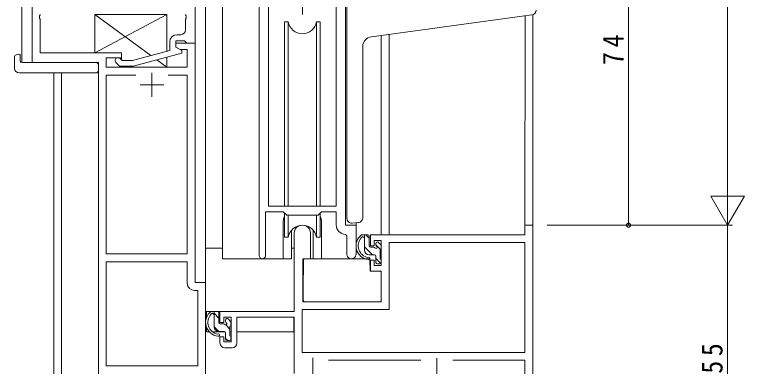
# Model space of a CAD drawing. Units: millimetres on the paper. Extents: x -420 to 373, y -297 to 267.
# Drawn here: x -303.7 to -151.3, y -208.9 to -135.4 of the extents above; entities that cross this region are included whole.
import ezdxf

# ---------------------------------------------------------------- set-up
doc = ezdxf.new("R2010")
doc.units = ezdxf.units.MM
for name, color, linetype, lineweight in [('0-3_YKK_11', 7, 'Continuous', 9), ('0-4_YKK_12', 2, 'Continuous', 9), ('0-5_YKK_13', 4, 'Continuous', 9), ('0-7_YKK_D', 6, 'Continuous', 9)]:
    doc.layers.add(name, color=color, linetype=linetype, lineweight=lineweight)
doc.styles.add('ＭＳ ゴシック', font='')
doc.styles.get('ＭＳ ゴシック').set_extended_font_data('MS Gothic')

msp = doc.modelspace()

# ---------------------------------------------------------------- linework, layer by layer
at = {"layer": '0-3_YKK_11'}
for p, q in [((-252.604, -185.748), (-252.604, -105.398)), ((-300.004, -120.398), (-300.004, -145.398)), ((-266.004, -141.398), (-266.004, -120.398)), ((-250.674, -175.398), (-250.674, -130.328)), ((-243.604, -130.398), (-243.604, -135.398)), ((-236.534, -130.328), (-236.534, -175.398)), ((-234.604, -130.398), (-234.604, -179.398)), ((-298.494, -135.623), (-298.374, -135.44)), ((-298.494, -136.173), (-298.494, -135.623)), ((-298.374, -135.44), (-298.374, -135.356)), ((-268.004, -135.356), (-268.004, -135.44)), ((-268.004, -135.44), (-267.884, -135.623)), ((-267.884, -135.623), (-267.884, -136.173)), ((-298.374, -136.356), (-298.494, -136.173)), ((-298.374, -143.398), (-298.374, -136.356)), ((-267.884, -136.173), (-268.004, -136.356)), ((-268.004, -136.356), (-268.004, -138.598)), ((-269.004, -139.598), (-269.804, -139.598)), ((-271.304, -141.098), (-271.304, -142.918)), ((-270.004, -140.898), (-268.204, -140.898)), ((-270.004, -142.198), (-270.004, -140.898)), ((-270.004, -141.398), (-270.004, -142.198)), ((-266.004, -141.398), (-270.004, -141.398)), ((-268.204, -140.898), (-268.004, -141.098)), ((-268.004, -141.098), (-267.704, -141.398)), ((-267.704, -141.398), (-266.004, -141.398)), ((-266.004, -191.398), (-266.004, -141.398)), ((-271.304, -142.918), (-279.065, -144.998)), ((-270.004, -142.198), (-269.138, -142.698)), ((-268.804, -142.891), (-270.004, -142.198)), ((-269.138, -142.698), (-267.634, -142.698)), ((-268.804, -143.491), (-268.804, -142.891)), ((-267.634, -142.698), (-267.634, -146.398)), ((-281.404, -143.398), (-298.374, -143.398)), ((-284.574, -144.398), (-281.404, -144.398)), ((-284.574, -146.398), (-284.574, -144.398)), ((-281.256, -144.998), (-281.68, -144.574)), ((-281.404, -144.398), (-281.404, -143.398)), ((-278.907, -146.198), (-268.804, -143.491)), ((-300.004, -145.398), (-286.204, -145.398)), ((-286.204, -145.398), (-286.204, -211.648)), ((-282.528, -145.422), (-281.753, -146.198)), ((-281.753, -146.198), (-278.907, -146.198)), ((-279.065, -144.998), (-281.256, -144.998)), ((-267.634, -146.398), (-284.574, -146.398)), ((-275.004, -147.598), (-275.004, -152.598)), ((-284.574, -148.028), (-284.574, -185.398)), ((-278.355, -148.028), (-284.574, -148.028)), ((-278.355, -148.028), (-284.574, -148.028)), ((-267.634, -148.028), (-271.654, -148.028)), ((-267.634, -185.398), (-267.634, -148.028)), ((-277.504, -150.098), (-272.504, -150.098)), ((-251.304, -176.598), (-251.304, -185.748)), ((-247.604, -176.598), (-251.304, -176.598)), ((-236.534, -175.398), (-250.674, -175.398)), ((-246.874, -177.328), (-247.604, -176.598)), ((-239.604, -176.598), (-240.334, -177.328)), ((-236.534, -176.598), (-239.604, -176.598)), ((-236.534, -179.328), (-236.534, -176.598)), ((-240.334, -177.328), (-246.874, -177.328)), ((-234.604, -179.398), (-232.404, -179.398)), ((-232.404, -179.398), (-232.404, -185.433)), ((-197.134, -179.398), (-197.134, -181.398)), ((-195.504, -179.398), (-197.134, -179.398)), ((-195.504, -227.398), (-195.504, -179.398)), ((-245.304, -181.098), (-245.304, -197.398)), ((-241.904, -186.398), (-241.904, -181.098)), ((-234.334, -181.626), (-234.621, -181.326)), ((-234.334, -185.433), (-234.334, -181.626)), ((-229.404, -181.398), (-229.404, -183.698)), ((-197.134, -181.398), (-229.404, -181.398)), ((-228.604, -182.598), (-227.134, -182.598)), ((-228.604, -183.698), (-228.604, -182.598)), ((-227.134, -182.598), (-227.134, -187.798)), ((-229.404, -183.698), (-228.604, -183.698)), ((-225.504, -183.028), (-225.504, -197.028)), ((-197.134, -183.028), (-225.504, -183.028)), ((-197.134, -205.998), (-197.134, -183.028)), ((-284.574, -185.398), (-267.634, -185.398)), ((-267.634, -187.028), (-284.574, -187.028)), ((-284.574, -187.028), (-284.574, -208.768)), ((-284.574, -187.028), (-284.574, -208.768)), ((-267.634, -191.528), (-267.634, -187.028)), ((-243.504, -186.398), (-241.904, -186.398)), ((-243.504, -195.398), (-243.504, -186.398)), ((-229.404, -186.698), (-229.404, -188.998)), ((-228.604, -186.698), (-229.404, -186.698)), ((-228.604, -187.798), (-228.604, -186.698)), ((-227.134, -187.798), (-228.604, -187.798)), ((-229.404, -188.998), (-227.134, -188.998)), ((-227.134, -188.998), (-227.134, -195.398)), ((-263.804, -191.398), (-266.004, -191.398)), ((-263.804, -208.898), (-263.804, -191.398)), ((-265.434, -193.028), (-266.134, -193.028)), ((-265.434, -208.768), (-265.434, -193.028)), ((-227.134, -195.398), (-243.504, -195.398)), ((-260.804, -197.398), (-260.804, -199.698)), ((-245.304, -197.398), (-260.804, -197.398)), ((-243.674, -197.028), (-243.674, -205.998)), ((-225.504, -197.028), (-243.674, -197.028)), ((-260.004, -198.598), (-258.504, -198.598)), ((-260.004, -199.698), (-260.004, -198.598)), ((-258.504, -198.598), (-258.504, -203.798)), ((-257.304, -198.598), (-245.304, -198.598)), ((-257.304, -203.998), (-257.304, -198.598)), ((-245.304, -198.598), (-245.304, -210.398)), ((-260.804, -199.698), (-260.004, -199.698)), ((-260.804, -202.698), (-260.804, -203.998)), ((-260.004, -202.698), (-260.804, -202.698)), ((-260.004, -203.798), (-260.004, -202.698)), ((-258.504, -203.798), (-260.004, -203.798)), ((-259.804, -204.998), (-258.304, -204.998)), ((-243.674, -205.998), (-197.134, -205.998)), ((-243.674, -205.998), (-197.134, -205.998)), ((-241.404, -207.098), (-241.404, -212.098)), ((-215.504, -207.198), (-215.504, -212.198)), ((-284.574, -208.768), (-265.434, -208.768)), ((-238.118, -207.628), (-218.854, -207.628)), ((-212.154, -207.628), (-197.134, -207.628)), ((-197.134, -207.628), (-197.134, -225.768))]:
    msp.add_line(p, q, dxfattribs=at)
for centre, radius, start, end in [((-269.004, -138.598), 1, 270, 359.99998), ((-269.804, -141.098), 1.5, 90, 179.99998), ((-282.104, -144.998), 0.6, 44.99998, 225), ((-243.604, -181.098), 1.7, 359.99998, 180), ((-234.534, -179.328), 2, 179.99998, 267.50807), ((-251.954, -185.748), 0.65, 179.99998, 0), ((-233.369, -185.433), 0.965, 179.99998, 0), ((-266.134, -191.528), 1.5, 180, 269.99998), ((-259.804, -203.998), 1, 180, 269.99998), ((-258.304, -203.998), 1, 270, 359.99998)]:
    msp.add_arc(centre, radius, start, end, dxfattribs=at)
at = {"layer": '0-4_YKK_12'}
for p, q in [((-302.204, -54.648), (-302.204, -145.398)), ((-263.804, -54.648), (-263.804, -220.398)), ((-260.304, -54.648), (-260.304, -186.398)), ((-195.504, -135.436), (-195.504, -179.398)), ((-197.134, -179.398), (-197.116, -135.671)), ((-227.135, -181.398), (-227.118, -139.785)), ((-225.504, -139.564), (-225.504, -181.398)), ((-299.704, -145.398), (-302.204, -145.398)), ((-286.204, -220.398), (-286.204, -145.698)), ((-295.504, -223.098), (-295.504, -147.586)), ((-293.874, -232.998), (-293.874, -147.586)), ((-247.604, -178.898), (-247.604, -186.398)), ((-239.604, -178.898), (-239.604, -186.398)), ((-232.404, -179.698), (-232.404, -178.898)), ((-247.604, -186.398), (-260.304, -186.398)), ((-233.377, -186.398), (-239.604, -186.398)), ((-233.377, -186.398), (-239.604, -186.398))]:
    msp.add_line(p, q, dxfattribs=at)
for start, end in [(159.63586, 180), (0, 20.36412)]:
    msp.add_arc((-243.604, -178.898), 4, start, end, dxfattribs=at)
at = {"layer": '0-5_YKK_13'}
for p, q in [((-234.304, -139.512), (-234.304, -131.398)), ((-286.904, -135.398), (-271.904, -135.398)), ((-286.904, -143.398), (-286.904, -135.398)), ((-275.219, -143.967), (-286.904, -135.398)), ((-286.904, -143.398), (-271.904, -135.398)), ((-271.904, -135.398), (-271.904, -143.079)), ((-197.703, -135.751), (-195.717, -135.478)), ((-246.562, -175.398), (-246.562, -136.898)), ((-240.646, -175.398), (-240.646, -136.898)), ((-239.854, -136.898), (-240.646, -136.898)), ((-239.854, -175.398), (-239.854, -136.898)), ((-229.178, -140.068), (-197.703, -135.751)), ((-234.304, -139.512), (-234.304, -140.516)), ((-234.304, -177.953), (-234.304, -140.516)), ((-231.004, -177.84), (-231.004, -142.06)), ((-303.692, -146.586), (-303.692, -144.21)), ((-302.692, -143.706), (-302.504, -143.706)), ((-302.504, -143.706), (-302.504, -144.206)), ((-302.504, -145.098), (-302.504, -144.206)), ((-281.404, -143.398), (-286.904, -143.398)), ((-281.404, -144.849), (-281.404, -143.398)), ((-271.904, -144.321), (-271.904, -146.398)), ((-302.204, -145.398), (-286.704, -145.398)), ((-286.204, -145.898), (-286.204, -146.586)), ((-281.404, -146.398), (-281.404, -146.198)), ((-271.904, -146.398), (-273.978, -144.877)), ((-302.692, -147.586), (-286.704, -147.586)), ((-286.204, -146.586), (-286.204, -147.086)), ((-271.904, -146.398), (-281.404, -146.398)), ((-247.354, -176.848), (-247.354, -181.898)), ((-246.562, -181.898), (-246.562, -177.328)), ((-240.646, -181.898), (-240.646, -177.328)), ((-239.854, -181.898), (-239.854, -176.848)), ((-232.004, -178.843), (-233.217, -178.949)), ((-232.004, -178.843), (-231.917, -178.836)), ((-245.854, -180.413), (-245.854, -186.398)), ((-241.354, -186.398), (-241.354, -180.413)), ((-247.354, -181.898), (-246.562, -181.898)), ((-240.646, -181.898), (-239.854, -181.898)), ((-229.934, -181.398), (-231.234, -181.398)), ((-230.634, -184.598), (-230.634, -181.398)), ((-229.634, -182.123), (-230.359, -181.398)), ((-229.634, -183.698), (-229.634, -181.698)), ((-260.304, -184.198), (-263.8, -184.198)), ((-263.8, -197.398), (-263.8, -184.198)), ((-245.854, -184.198), (-245.304, -184.198)), ((-228.987, -185.598), (-230.634, -183.951)), ((-228.695, -183.998), (-229.334, -183.998)), ((-228.234, -183.198), (-228.234, -183.537)), ((-227.269, -184.487), (-228.234, -183.523)), ((-227.222, -183.486), (-227.722, -182.986)), ((-227.134, -184.298), (-227.134, -183.698)), ((-228.534, -185.598), (-229.634, -185.598)), ((-228.234, -185.898), (-228.234, -187.198)), ((-227.334, -186.498), (-227.334, -184.498)), ((-245.854, -186.398), (-247.604, -186.398)), ((-243.38, -186.695), (-243.434, -192.898)), ((-229.502, -186.398), (-243.08, -186.398)), ((-239.604, -186.398), (-241.354, -186.398)), ((-229.502, -186.398), (-229.434, -188.998)), ((-227.2, -187.385), (-228.234, -186.351)), ((-227.134, -187.198), (-227.134, -186.698)), ((-243.399, -188.898), (-243.504, -188.898)), ((-227.934, -187.498), (-227.434, -187.498)), ((-229.434, -188.998), (-227.465, -188.998)), ((-227.134, -192.898), (-227.165, -189.295)), ((-243.434, -192.898), (-243.415, -195.101)), ((-227.153, -195.101), (-227.134, -192.898)), ((-243.504, -193.828), (-243.425, -193.907)), ((-243.115, -195.398), (-227.453, -195.398)), ((-245.604, -197.398), (-263.8, -197.398)), ((-263.6, -197.398), (-263.6, -198.65)), ((-261.334, -197.398), (-262.634, -197.398)), ((-262.034, -200.598), (-262.034, -197.398)), ((-261.034, -198.806), (-262.034, -197.806)), ((-261.034, -199.698), (-261.034, -197.698)), ((-259.634, -199.198), (-259.634, -199.537)), ((-258.622, -199.486), (-259.122, -198.986)), ((-245.4, -198.678), (-245.4, -201.698)), ((-263.6, -200.788), (-263.6, -201.698)), ((-261.071, -201.597), (-262.033, -200.635)), ((-260.095, -199.998), (-260.734, -199.998)), ((-258.734, -201.106), (-259.595, -200.245)), ((-258.734, -202.498), (-258.734, -200.498)), ((-258.534, -200.298), (-258.534, -199.698)), ((-263.6, -201.698), (-263.019, -201.698)), ((-262.323, -201.698), (-259.71, -201.698)), ((-259.934, -201.598), (-261.034, -201.598)), ((-259.634, -201.898), (-259.634, -203.198)), ((-258.734, -201.698), (-258.504, -201.698)), ((-245.4, -201.698), (-257.304, -201.698)), ((-259.17, -203.498), (-259.634, -203.034)), ((-259.334, -203.498), (-258.834, -203.498)), ((-258.534, -203.198), (-258.534, -202.698))]:
    msp.add_line(p, q, dxfattribs=at)
msp.add_lwpolyline([(-246.562, -136.898), (-247.354, -136.898), (-247.354, -175.398)], dxfattribs=at)
for centre, radius, start, end in [((-195.804, -134.482), 1, 275, 0), ((-243.604, -136.398), 3, 189.59798, 350.40582), ((-229.004, -142.06), 2, 95, 180), ((-303.227, -144.194), 0.462, 136.9505, 182.04652), ((-302.922, -144.836), 1.153, 78.49471, 123.87698), ((-302.204, -145.098), 0.3, 180, 270), ((-286.704, -145.898), 0.5, 0, 90), ((-302.692, -146.585), 1, 180, 269.99493), ((-286.704, -147.086), 0.5, 269.99889, 0), ((-233.304, -177.953), 1, 180, 275), ((-232.004, -177.84), 1, 275, 0), ((-243.604, -182.398), 3, 9.59416, 170.4066), ((-229.52, -183.719), 2.885, 126.45192, 263.90388), ((-229.434, -183.685), 2.504, 139.45805, 259.25217), ((-231.494, -181.802), 0.3, 301.62189, 336.95038), ((-231.034, -181.998), 0.2, 36.86989, 156.95038), ((-230.634, -181.698), 0.3, 216.86989, 270), ((-229.934, -181.698), 0.3, 0, 90), ((-229.334, -183.698), 0.3, 180, 270), ((-228.695, -184.298), 0.3, 33.05573, 90), ((-228.234, -183.998), 0.25, 213.05573, 56.94426), ((-227.934, -183.198), 0.3, 45, 180), ((-227.934, -183.537), 0.3, 180, 236.94426), ((-227.334, -184.298), 0.2, 270, 0), ((-227.434, -183.698), 0.3, 0, 45), ((-229.634, -184.598), 1, 180, 270), ((-228.534, -185.898), 0.3, 0, 90), ((-243.08, -186.698), 0.3, 90, 179.49998), ((-229.756, -186.348), 0.25, 253.63879, 125.58162), ((-227.934, -187.198), 0.3, 180, 270), ((-227.434, -187.198), 0.3, 270, 0), ((-227.334, -186.698), 0.2, 0, 90), ((-227.465, -189.298), 0.3, 0.5, 90), ((-243.115, -195.098), 0.3, 180.49998, 270), ((-227.453, -195.098), 0.3, 270, 359.5), ((-260.92, -199.719), 2.885, 126.45192, 263.90388), ((-260.834, -199.685), 2.504, 139.45805, 259.25217), ((-262.894, -197.802), 0.3, 301.62189, 336.95038), ((-262.434, -197.998), 0.2, 36.86989, 156.95038), ((-262.034, -197.698), 0.3, 216.86989, 270), ((-261.334, -197.698), 0.3, 0, 90), ((-259.334, -199.198), 0.3, 45, 180), ((-259.334, -199.537), 0.3, 180, 236.94426), ((-258.834, -199.698), 0.3, 0, 45), ((-261.034, -200.598), 1, 180, 270), ((-260.734, -199.698), 0.3, 180, 270), ((-260.095, -200.298), 0.3, 33.05573, 90), ((-259.634, -199.998), 0.25, 213.05573, 56.94426), ((-258.734, -200.298), 0.2, 270, 0), ((-261.156, -202.348), 0.25, 253.63879, 125.58162), ((-259.934, -201.898), 0.3, 0, 90), ((-258.734, -202.698), 0.2, 0, 90), ((-259.334, -203.198), 0.3, 180, 270), ((-258.834, -203.198), 0.3, 270, 0)]:
    msp.add_arc(centre, radius, start, end, dxfattribs=at)
at = {"layer": '0-7_YKK_D'}
for p, q in [((-154.804, 213.602), (-154.804, -172.398)), ((-175.504, -179.398), (-175.504, -105.398)), ((-154.804, -179.398), (-154.804, -167.274)), ((-151.304, -173.336), (-158.304, -173.336)), ((-154.804, -179.398), (-158.304, -173.336)), ((-154.804, -179.398), (-151.304, -173.336)), ((-192.504, -179.398), (-153.804, -179.398)), ((-192.504, -179.398), (-174.504, -179.398)), ((-192.504, -179.398), (-153.804, -179.398)), ((-154.804, -179.398), (-154.804, -234.398))]:
    msp.add_line(p, q, dxfattribs=at)
msp.add_circle((-175.504, -179.398), 0.425, dxfattribs=at)

# ---------------------------------------------------------------- texts
at = {"layer": '0-7_YKK_D', "color": 3, "char_height": 4.399, "attachment_point": 7, "rotation": 90, "style": 'ＭＳ ゴシック'}
for s, insert in [('\\T1.36;\\W0.9;74', (-176.504, -145.918)), ('\\T1.36;\\W0.9;55', (-155.804, -210.418))]:
    msp.add_mtext(s, dxfattribs=dict(at, insert=insert))

doc.saveas('drawing.dxf')
